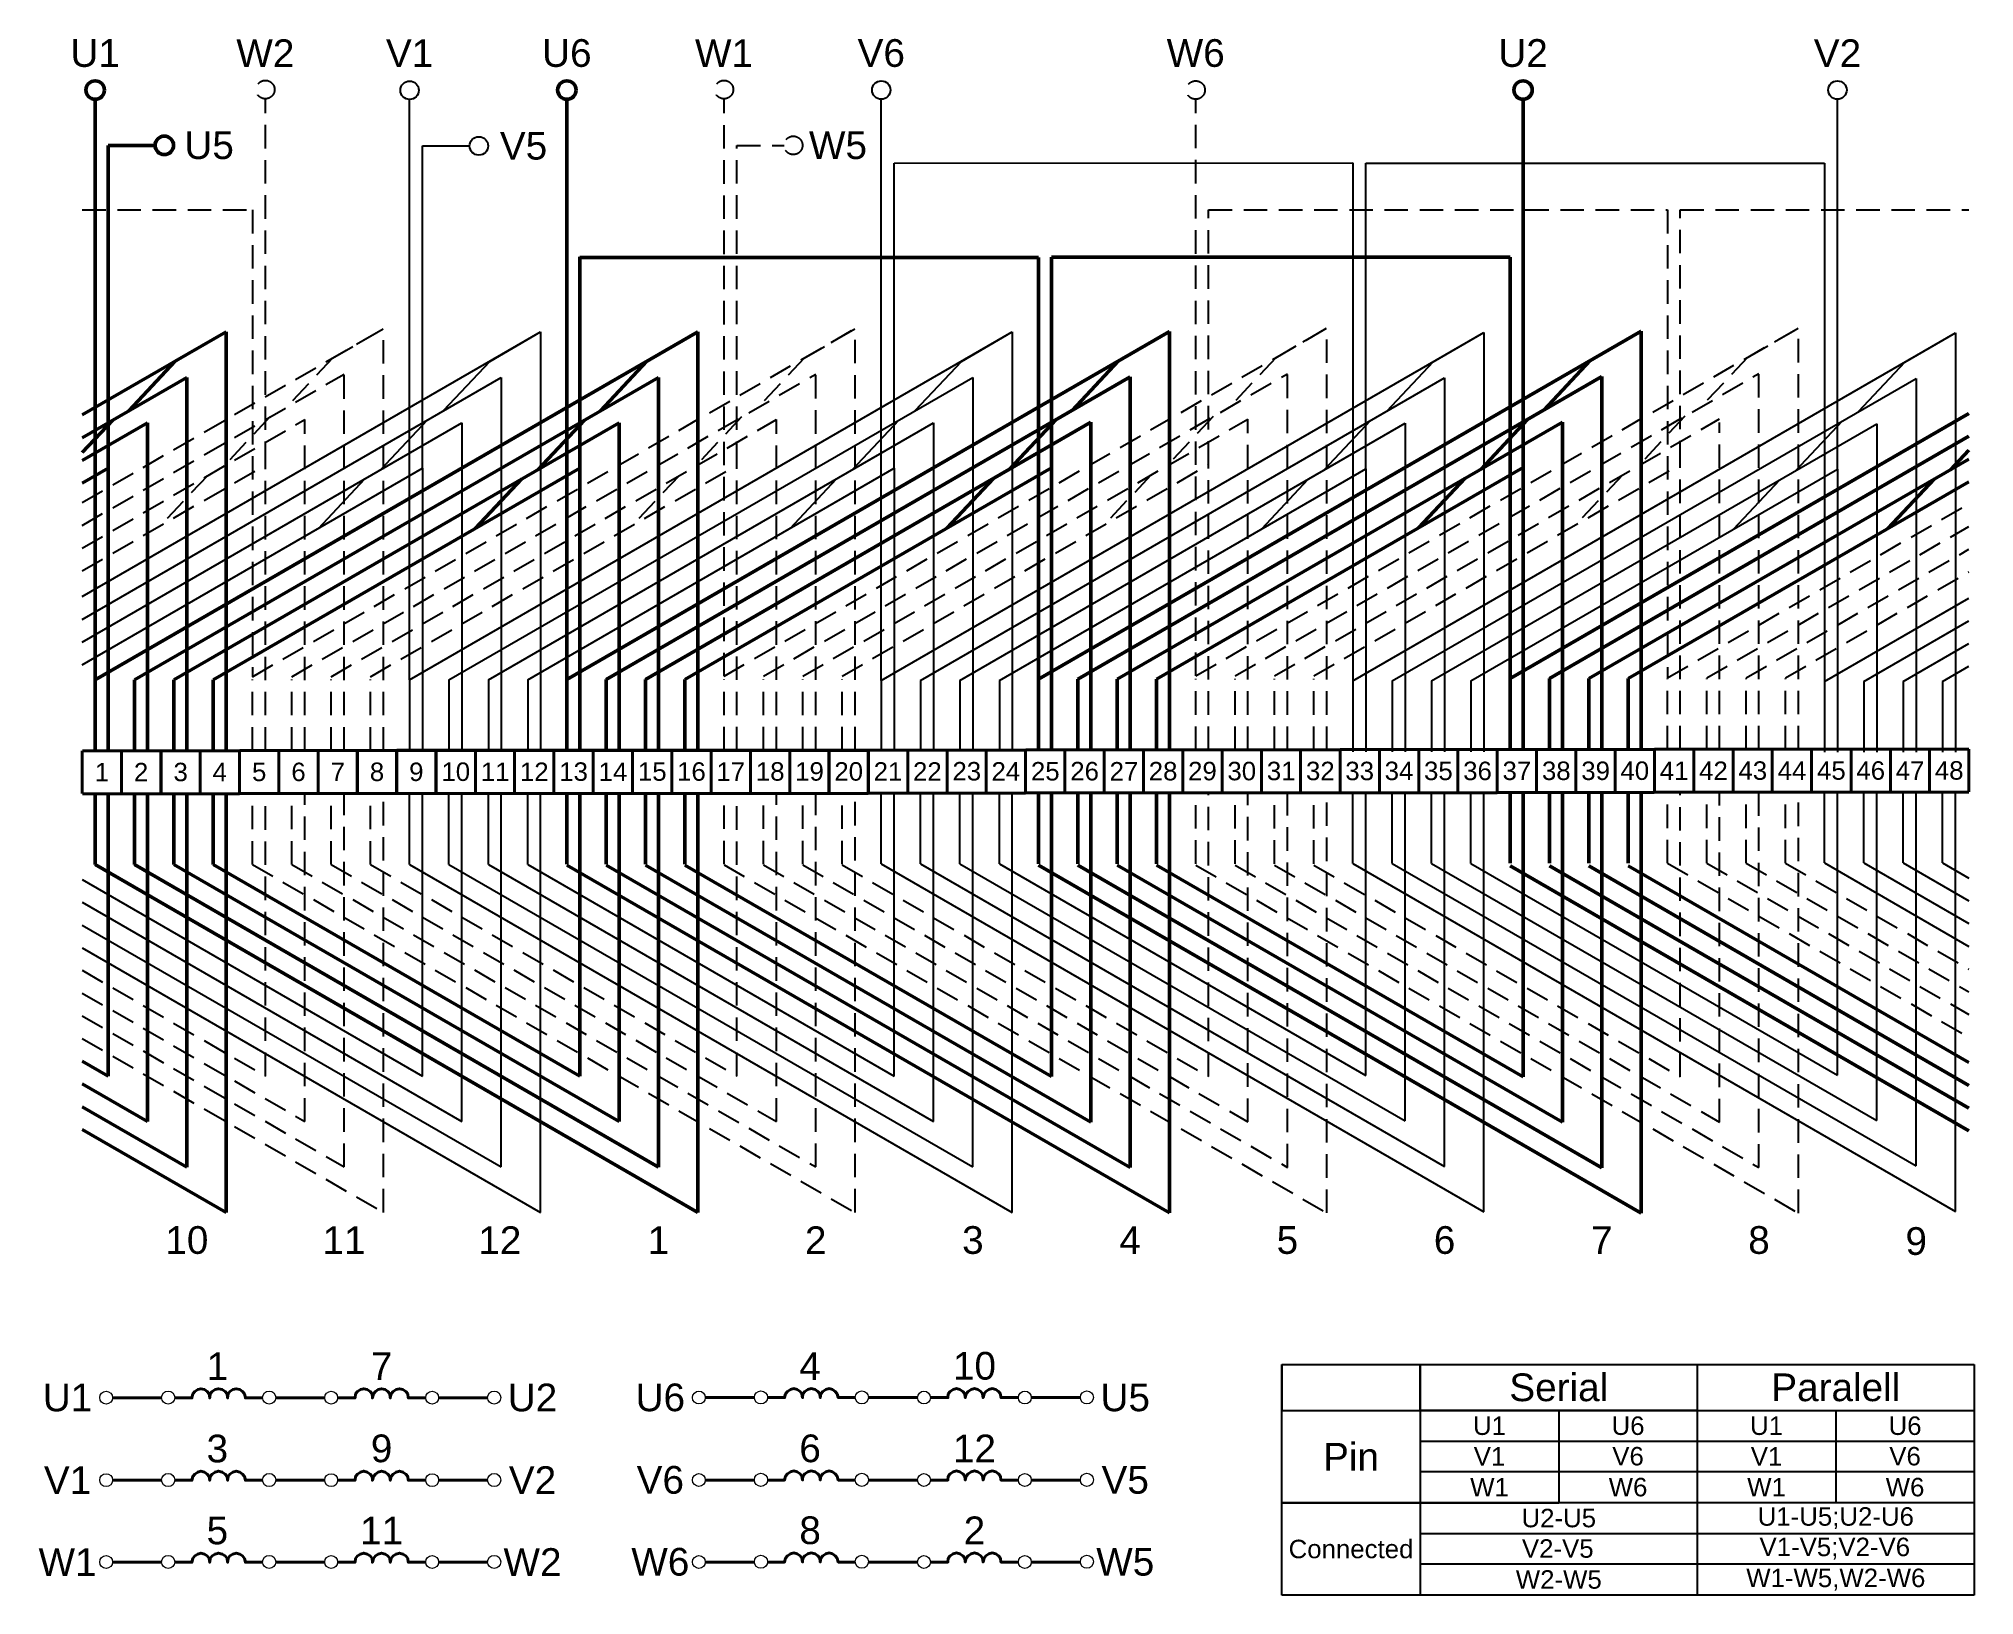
# Model space of a CAD drawing. Header units: millimetres. Extents: x -47 to 2049, y -335 to 1350.
import ezdxf

# ---------------------------------------------------------------- set-up
doc = ezdxf.new("R2010")
doc.units = ezdxf.units.MM
doc.linetypes.add('DASHEDX2', pattern=[38.1, 25.4, -12.7])
for name, color, linetype in [('Connect', 7, 'Continuous'), ('Slot', 7, 'Continuous'), ('V1', 82, 'Continuous'), ('V2', 82, 'Continuous'), ('W1', 5, 'DASHEDX2'), ('W2', 5, 'DASHEDX2')]:
    doc.layers.add(name, color=color, linetype=linetype)
doc.layers.add('U1', color=1, linetype='Continuous', lineweight=50)
doc.layers.add('U2', color=1, linetype='Continuous', lineweight=50)
doc.styles.get("Standard").update_dxf_attribs({"font": 'arial.ttf'})

msp = doc.modelspace()

# ---------------------------------------------------------------- linework, layer by layer
at = {"layer": 'Connect'}
for p, q in [((1299, -335.4), (1299, -85.4)), ((1299, -85.4), (2049, -85.4)), ((1299, -85.4), (1449, -85.4)), ((1299, -85.4), (1299, -135.4)), ((1449, -85.4), (1749, -85.4)), ((1449, -85.4), (1449, -335.4)), ((1449, -85.4), (1749, -85.4)), ((1449, -135.4), (1449, -85.4)), ((1749, -85.4), (1749, -335.4)), ((1749, -85.4), (1749, -135.4)), ((1749, -85.4), (2049, -85.4)), ((2049, -85.4), (2049, -335.4)), ((2049, -85.4), (2049, -135.4)), ((1299, -135.4), (2049, -135.4)), ((1299, -235.4), (1299, -135.4)), ((1299, -135.4), (1449, -135.4)), ((1749, -135.4), (1449, -135.4)), ((1449, -135.4), (1449, -168.4)), ((1449, -135.4), (1599, -135.4)), ((1599, -135.4), (1599, -235.4)), ((1599, -135.4), (1599, -168.4)), ((1899, -135.4), (1899, -235.4)), ((1899, -135.4), (1899, -168.4)), ((2049, -135.4), (2049, -235.4)), ((1449, -168.4), (1449, -201.4)), ((1449, -168.4), (1749, -168.4)), ((1599, -168.4), (1599, -201.4)), ((1749, -168.4), (2049, -168.4)), ((1899, -168.4), (1899, -201.4)), ((1449, -201.4), (1749, -201.4)), ((1599, -201.4), (1599, -235.4)), ((1749, -201.4), (2049, -201.4)), ((1899, -201.4), (1899, -235.4)), ((2049, -235.4), (1299, -235.4)), ((1299, -235.4), (1449, -235.4)), ((1449, -235.4), (1449, -335.4)), ((1749, -235.4), (1449, -235.4)), ((1449, -235.4), (1599, -235.4)), ((1449, -235.4), (1449, -268.4)), ((1449, -268.4), (1749, -268.4)), ((1749, -268.4), (2049, -268.4)), ((1449, -301.4), (1749, -301.4)), ((1749, -301.4), (2049, -301.4)), ((2049, -335.4), (1299, -335.4))]:
    msp.add_line(p, q, dxfattribs=at)
at = {"layer": 'Connect', "lineweight": 40}
for points in [[(32.9, -121.6), (59.6, -121.6), (86.3, -121.6)], [(209.2, -121.6), (235.8, -121.6), (262.5, -121.6)], [(385.9, -121.6), (412.6, -121.6), (438.8, -121.6)], [(674.8, -121.4), (701.5, -121.4), (728.2, -121.4)], [(851.1, -121.4), (877.8, -121.4), (904.4, -121.4)], [(1027.9, -121.4), (1054.5, -121.4), (1080.7, -121.4)], [(32.9, -210.9), (59.6, -210.9), (86.3, -210.9)], [(209.2, -210.9), (235.8, -210.9), (262.5, -210.9)], [(385.9, -210.9), (412.6, -210.9), (438.8, -210.9)], [(674.8, -210.7), (701.5, -210.7), (728.2, -210.7)], [(851.1, -210.7), (877.8, -210.7), (904.4, -210.7)], [(1027.9, -210.7), (1054.5, -210.7), (1080.7, -210.7)], [(32.9, -299.6), (59.6, -299.6), (86.3, -299.6)], [(209.2, -299.6), (235.8, -299.6), (262.5, -299.6)], [(385.9, -299.6), (412.6, -299.6), (438.8, -299.6)], [(674.8, -299.4), (701.5, -299.4), (728.2, -299.4)], [(851.1, -299.4), (877.8, -299.4), (904.4, -299.4)], [(1027.9, -299.4), (1054.5, -299.4), (1080.7, -299.4)]]:
    msp.add_lwpolyline(points, dxfattribs=at)
at = {"layer": 'Connect', "color": 1, "lineweight": 40}
for points in [[(195.1, -121.6), (176.7, -121.6), (175.7, -117.4), (173.6, -114.8), (170.5, -112.7), (166.8, -111.7), (163.1, -112.7), (160, -114.8), (157.9, -117.4), (157.4, -121.6), (156.9, -117.4), (154.8, -114.8), (151.6, -112.7), (147.5, -111.7), (143.8, -112.7), (140.7, -114.8), (138.6, -117.4), (138, -121.6), (137.5, -117.4), (135.4, -114.8), (132.3, -112.7), (128.6, -111.7), (125, -112.7), (121.8, -114.8), (119.7, -117.4), (118.7, -121.6), (100.4, -121.6)], [(371.8, -121.6), (353, -121.6), (352.5, -117.4), (350.4, -114.8), (347.2, -112.7), (343.6, -111.7), (339.9, -112.7), (336.8, -114.8), (334.7, -117.4), (333.6, -121.6), (333.1, -117.4), (331, -114.8), (327.9, -112.7), (324.2, -111.7), (320.6, -112.7), (317.4, -114.8), (315.3, -117.4), (314.3, -121.6), (313.8, -117.4), (311.7, -114.8), (308.5, -112.7), (304.9, -111.7), (301.2, -112.7), (298.1, -114.8), (296, -117.4), (295.5, -121.6), (276.6, -121.6)], [(837, -121.4), (818.7, -121.4), (817.6, -117.3), (815.5, -114.6), (812.4, -112.6), (808.7, -111.5), (805.1, -112.6), (801.9, -114.6), (799.8, -117.3), (799.3, -121.4), (798.8, -117.3), (796.7, -114.6), (793.6, -112.6), (789.4, -111.5), (785.7, -112.6), (782.6, -114.6), (780.5, -117.3), (780, -121.4), (779.4, -117.3), (777.4, -114.6), (774.2, -112.6), (770.6, -111.5), (766.9, -112.6), (763.8, -114.6), (761.7, -117.3), (760.6, -121.4), (742.3, -121.4)], [(1013.7, -121.4), (994.9, -121.4), (994.4, -117.3), (992.3, -114.6), (989.2, -112.6), (985.5, -111.5), (981.8, -112.6), (978.7, -114.6), (976.6, -117.3), (975.6, -121.4), (975, -117.3), (973, -114.6), (969.8, -112.6), (966.2, -111.5), (962.5, -112.6), (959.4, -114.6), (957.3, -117.3), (956.2, -121.4), (955.7, -117.3), (953.6, -114.6), (950.5, -112.6), (946.8, -111.5), (943.1, -112.6), (940, -114.6), (937.9, -117.3), (937.4, -121.4), (918.6, -121.4)]]:
    msp.add_lwpolyline(points, dxfattribs=at)
at = {"layer": 'Connect', "color": 82, "lineweight": 40}
for points in [[(195.1, -210.9), (176.7, -210.9), (175.7, -206.7), (173.6, -204.1), (170.5, -202), (166.8, -200.9), (163.1, -202), (160, -204.1), (157.9, -206.7), (157.4, -210.9), (156.9, -206.7), (154.8, -204.1), (151.6, -202), (147.5, -200.9), (143.8, -202), (140.7, -204.1), (138.6, -206.7), (138, -210.9), (137.5, -206.7), (135.4, -204.1), (132.3, -202), (128.6, -200.9), (125, -202), (121.8, -204.1), (119.7, -206.7), (118.7, -210.9), (100.4, -210.9)], [(371.8, -210.9), (353, -210.9), (352.5, -206.7), (350.4, -204.1), (347.2, -202), (343.6, -200.9), (339.9, -202), (336.8, -204.1), (334.7, -206.7), (333.6, -210.9), (333.1, -206.7), (331, -204.1), (327.9, -202), (324.2, -200.9), (320.6, -202), (317.4, -204.1), (315.3, -206.7), (314.3, -210.9), (313.8, -206.7), (311.7, -204.1), (308.5, -202), (304.9, -200.9), (301.2, -202), (298.1, -204.1), (296, -206.7), (295.5, -210.9), (276.6, -210.9)], [(837, -210.7), (818.7, -210.7), (817.6, -206.5), (815.5, -203.9), (812.4, -201.8), (808.7, -200.8), (805.1, -201.8), (801.9, -203.9), (799.8, -206.5), (799.3, -210.7), (798.8, -206.5), (796.7, -203.9), (793.6, -201.8), (789.4, -200.8), (785.7, -201.8), (782.6, -203.9), (780.5, -206.5), (780, -210.7), (779.4, -206.5), (777.4, -203.9), (774.2, -201.8), (770.6, -200.8), (766.9, -201.8), (763.8, -203.9), (761.7, -206.5), (760.6, -210.7), (742.3, -210.7)], [(1013.7, -210.7), (994.9, -210.7), (994.4, -206.5), (992.3, -203.9), (989.2, -201.8), (985.5, -200.8), (981.8, -201.8), (978.7, -203.9), (976.6, -206.5), (975.6, -210.7), (975, -206.5), (973, -203.9), (969.8, -201.8), (966.2, -200.8), (962.5, -201.8), (959.4, -203.9), (957.3, -206.5), (956.2, -210.7), (955.7, -206.5), (953.6, -203.9), (950.5, -201.8), (946.8, -200.8), (943.1, -201.8), (940, -203.9), (937.9, -206.5), (937.4, -210.7), (918.6, -210.7)]]:
    msp.add_lwpolyline(points, dxfattribs=at)
at = {"layer": 'Connect', "color": 5, "lineweight": 40}
for points in [[(195.1, -299.6), (176.7, -299.6), (175.7, -295.4), (173.6, -292.8), (170.5, -290.7), (166.8, -289.7), (163.1, -290.7), (160, -292.8), (157.9, -295.4), (157.4, -299.6), (156.9, -295.4), (154.8, -292.8), (151.6, -290.7), (147.5, -289.7), (143.8, -290.7), (140.7, -292.8), (138.6, -295.4), (138, -299.6), (137.5, -295.4), (135.4, -292.8), (132.3, -290.7), (128.6, -289.7), (125, -290.7), (121.8, -292.8), (119.7, -295.4), (118.7, -299.6), (100.4, -299.6)], [(371.8, -299.6), (353, -299.6), (352.5, -295.4), (350.4, -292.8), (347.2, -290.7), (343.6, -289.7), (339.9, -290.7), (336.8, -292.8), (334.7, -295.4), (333.6, -299.6), (333.1, -295.4), (331, -292.8), (327.9, -290.7), (324.2, -289.7), (320.6, -290.7), (317.4, -292.8), (315.3, -295.4), (314.3, -299.6), (313.8, -295.4), (311.7, -292.8), (308.5, -290.7), (304.9, -289.7), (301.2, -290.7), (298.1, -292.8), (296, -295.4), (295.5, -299.6), (276.6, -299.6)], [(837, -299.4), (818.7, -299.4), (817.6, -295.3), (815.5, -292.6), (812.4, -290.5), (808.7, -289.5), (805.1, -290.5), (801.9, -292.6), (799.8, -295.3), (799.3, -299.4), (798.8, -295.3), (796.7, -292.6), (793.6, -290.5), (789.4, -289.5), (785.7, -290.5), (782.6, -292.6), (780.5, -295.3), (780, -299.4), (779.4, -295.3), (777.4, -292.6), (774.2, -290.5), (770.6, -289.5), (766.9, -290.5), (763.8, -292.6), (761.7, -295.3), (760.6, -299.4), (742.3, -299.4)], [(1013.7, -299.4), (994.9, -299.4), (994.4, -295.3), (992.3, -292.6), (989.2, -290.5), (985.5, -289.5), (981.8, -290.5), (978.7, -292.6), (976.6, -295.3), (975.6, -299.4), (975, -295.3), (973, -292.6), (969.8, -290.5), (966.2, -289.5), (962.5, -290.5), (959.4, -292.6), (957.3, -295.3), (956.2, -299.4), (955.7, -295.3), (953.6, -292.6), (950.5, -290.5), (946.8, -289.5), (943.1, -290.5), (940, -292.6), (937.9, -295.3), (937.4, -299.4), (918.6, -299.4)]]:
    msp.add_lwpolyline(points, dxfattribs=at)
at = {"layer": 'Connect', "lineweight": 18}
for centre, radius in [((25.9, -121.4), 6.96), ((446.1, -121.3), 7.11), ((667.8, -121.3), 6.96), ((1088, -121.1), 7.11), ((25.9, -210.7), 6.96), ((446.1, -210.6), 7.11), ((667.8, -210.6), 6.96), ((1088, -210.4), 7.11), ((25.9, -299.4), 6.96), ((446.1, -299.3), 7.11), ((667.8, -299.3), 6.96), ((1088, -299.1), 7.11)]:
    msp.add_circle(centre, radius, dxfattribs=at)
at = {"layer": 'Connect', "color": 1, "lineweight": 18}
for centre, radius in [((93.1, -121.3), 7.11), ((202.4, -121.3), 7.11), ((269.6, -121.4), 6.96), ((378.9, -121.4), 6.96), ((735, -121.1), 7.11), ((844.3, -121.1), 7.11), ((911.5, -121.3), 6.96), ((1020.8, -121.3), 6.96)]:
    msp.add_circle(centre, radius, dxfattribs=at)
at = {"layer": 'Connect', "color": 82, "lineweight": 18}
for centre, radius in [((93.1, -210.6), 7.11), ((202.4, -210.6), 7.11), ((269.6, -210.7), 6.96), ((378.9, -210.7), 6.96), ((735, -210.4), 7.11), ((844.3, -210.4), 7.11), ((911.5, -210.6), 6.96), ((1020.8, -210.6), 6.96)]:
    msp.add_circle(centre, radius, dxfattribs=at)
at = {"layer": 'Connect', "color": 5, "lineweight": 18}
for centre, radius in [((93.1, -299.3), 7.11), ((202.4, -299.3), 7.11), ((269.6, -299.4), 6.96), ((378.9, -299.4), 6.96), ((735, -299.1), 7.11), ((844.3, -299.1), 7.11), ((911.5, -299.3), 6.96), ((1020.8, -299.3), 6.96)]:
    msp.add_circle(centre, radius, dxfattribs=at)
at = {"layer": 'Slot', "transparency": 33554687, "const_width": 3.28}
for points in [[(0, 579.1), (42.6, 579.1)], [(0, 532.7), (0, 579.1)], [(42.6, 579.1), (42.6, 532.7)], [(42.6, 579.1), (85.3, 579.1)], [(85.3, 579.1), (85.3, 532.7)], [(85.3, 579.1), (127.9, 579.1)], [(127.6, 579.1), (127.6, 532.7)], [(127.6, 579.1), (170.3, 579.1)], [(170.3, 579.4), (212.9, 579.4)], [(170.3, 533), (170.3, 579.4)], [(170.3, 579.1), (170.3, 532.7)], [(212.9, 579.4), (212.9, 533)], [(212.9, 579.4), (255.5, 579.4)], [(255.5, 579.4), (255.5, 533)], [(255.5, 579.4), (298.1, 579.4)], [(297.9, 579.4), (297.9, 533)], [(297.9, 579.4), (340.5, 579.4)], [(340.5, 579.6), (383.1, 579.6)], [(340.5, 533.2), (340.5, 579.6)], [(340.5, 579.4), (340.5, 533)], [(383.1, 579.6), (383.1, 533.2)], [(383.1, 579.6), (425.8, 579.6)], [(425.8, 579.6), (425.8, 533.2)], [(425.8, 579.6), (468.4, 579.6)], [(468.1, 579.6), (468.1, 533.2)], [(468.1, 579.6), (510.8, 579.6)], [(510.8, 579.6), (510.8, 533.2)], [(510.8, 579.6), (553.4, 579.6)], [(510.8, 533.2), (510.8, 579.6)], [(553.4, 579.6), (553.4, 533.2)], [(553.4, 579.6), (596, 579.6)], [(596, 579.6), (596, 533.2)], [(596, 579.6), (638.7, 579.6)], [(638.4, 579.6), (638.4, 533.2)], [(638.4, 579.6), (681, 579.6)], [(681, 579.6), (681, 533.2)], [(681, 579.6), (723.7, 579.6)], [(681, 533.2), (681, 579.6)], [(723.7, 579.6), (723.7, 533.2)], [(723.7, 579.6), (766.3, 579.6)], [(766.3, 579.6), (766.3, 533.2)], [(766.3, 579.6), (808.9, 579.6)], [(808.7, 579.6), (808.7, 533.2)], [(808.7, 579.6), (851.3, 579.6)], [(851.3, 579.9), (893.9, 579.9)], [(851.3, 533.5), (851.3, 579.9)], [(851.3, 579.6), (851.3, 533.2)], [(893.9, 579.9), (893.9, 533.5)], [(893.9, 579.9), (936.5, 579.9)], [(936.5, 579.9), (936.5, 533.5)], [(936.5, 579.9), (979.2, 579.9)], [(978.9, 579.9), (978.9, 533.5)], [(978.9, 579.9), (1021.5, 579.9)], [(1021.5, 580.1), (1064.2, 580.1)], [(1021.5, 533.7), (1021.5, 580.1)], [(1021.5, 579.9), (1021.5, 533.5)], [(1064.2, 580.1), (1064.2, 533.7)], [(1064.2, 580.1), (1106.8, 580.1)], [(1106.8, 580.1), (1106.8, 533.7)], [(1106.8, 580.1), (1149.4, 580.1)], [(1149.2, 580.1), (1149.2, 533.7)], [(1149.2, 580.1), (1191.8, 580.1)], [(1191.8, 580.1), (1191.8, 533.7)], [(1191.8, 580.1), (1234.4, 580.1)], [(1191.8, 533.7), (1191.8, 580.1)], [(1234.4, 580.1), (1234.4, 533.7)], [(1234.4, 580.1), (1277.1, 580.1)], [(1277.1, 580.1), (1277.1, 533.7)], [(1277.1, 580.1), (1319.7, 580.1)], [(1319.4, 580.1), (1319.4, 533.7)], [(1319.4, 580.1), (1362.1, 580.1)], [(1362.1, 580.4), (1404.7, 580.4)], [(1362.1, 534), (1362.1, 580.4)], [(1362.1, 580.1), (1362.1, 533.7)], [(1404.7, 580.4), (1404.7, 534)], [(1404.7, 580.4), (1447.3, 580.4)], [(1447.3, 580.4), (1447.3, 534)], [(1447.3, 580.4), (1489.9, 580.4)], [(1489.7, 580.4), (1489.7, 534)], [(1489.7, 580.4), (1532.3, 580.4)], [(1532.3, 580.6), (1575, 580.6)], [(1532.3, 534.2), (1532.3, 580.6)], [(1532.3, 580.4), (1532.3, 534)], [(1575, 580.6), (1575, 534.2)], [(1575, 580.6), (1617.6, 580.6)], [(1617.6, 580.6), (1617.6, 534.2)], [(1617.6, 580.6), (1660.2, 580.6)], [(1660, 580.6), (1660, 534.2)], [(1660, 580.6), (1702.6, 580.6)], [(1702.6, 580.9), (1745.2, 580.9)], [(1702.6, 534.5), (1702.6, 580.9)], [(1702.6, 580.6), (1702.6, 534.2)], [(1745.2, 580.9), (1745.2, 534.5)], [(1745.2, 580.9), (1787.8, 580.9)], [(1787.8, 580.9), (1787.8, 534.5)], [(1787.8, 580.9), (1830.5, 580.9)], [(1830.2, 580.9), (1830.2, 534.5)], [(1830.2, 580.9), (1872.8, 580.9)], [(1872.8, 580.9), (1872.8, 534.5)], [(1872.8, 580.9), (1915.5, 580.9)], [(1872.8, 534.5), (1872.8, 580.9)], [(1915.5, 580.9), (1915.5, 534.5)], [(1915.5, 580.9), (1958.1, 580.9)], [(1958.1, 580.9), (1958.1, 534.5)], [(1958.1, 580.9), (2000.7, 580.9)], [(2000.5, 580.9), (2000.5, 534.5)], [(2000.5, 580.9), (2043.1, 580.9)], [(2043.1, 580.9), (2043.1, 534.5)], [(42.6, 532.5), (0, 532.5)], [(85.3, 532.5), (42.6, 532.5)], [(127.9, 532.5), (85.3, 532.5)], [(170.3, 532.5), (127.6, 532.5)], [(212.9, 532.7), (170.3, 532.7)], [(255.5, 532.7), (212.9, 532.7)], [(298.1, 532.7), (255.5, 532.7)], [(340.5, 532.7), (297.9, 532.7)], [(383.1, 533), (340.5, 533)], [(425.8, 533), (383.1, 533)], [(468.4, 533), (425.8, 533)], [(510.8, 533), (468.1, 533)], [(553.4, 533), (510.8, 533)], [(596, 533), (553.4, 533)], [(638.7, 533), (596, 533)], [(681, 533), (638.4, 533)], [(723.7, 533), (681, 533)], [(766.3, 533), (723.7, 533)], [(808.9, 533), (766.3, 533)], [(851.3, 533), (808.7, 533)], [(893.9, 533.2), (851.3, 533.2)], [(936.5, 533.2), (893.9, 533.2)], [(979.2, 533.2), (936.5, 533.2)], [(1021.5, 533.2), (978.9, 533.2)], [(1064.2, 533.5), (1021.5, 533.5)], [(1106.8, 533.5), (1064.2, 533.5)], [(1149.4, 533.5), (1106.8, 533.5)], [(1191.8, 533.5), (1149.2, 533.5)], [(1234.4, 533.5), (1191.8, 533.5)], [(1277.1, 533.5), (1234.4, 533.5)], [(1319.7, 533.5), (1277.1, 533.5)], [(1362.1, 533.5), (1319.4, 533.5)], [(1404.7, 533.7), (1362.1, 533.7)], [(1447.3, 533.7), (1404.7, 533.7)], [(1489.9, 533.7), (1447.3, 533.7)], [(1532.3, 533.7), (1489.7, 533.7)], [(1575, 534), (1532.3, 534)], [(1617.6, 534), (1575, 534)], [(1660.2, 534), (1617.6, 534)], [(1702.6, 534), (1660, 534)], [(1745.2, 534.2), (1702.6, 534.2)], [(1787.8, 534.2), (1745.2, 534.2)], [(1830.5, 534.2), (1787.8, 534.2)], [(1872.8, 534.2), (1830.2, 534.2)], [(1915.5, 534.2), (1872.8, 534.2)], [(1958.1, 534.2), (1915.5, 534.2)], [(2000.7, 534.2), (1958.1, 534.2)], [(2043.1, 534.2), (2000.5, 534.2)]]:
    msp.add_lwpolyline(points, dxfattribs=at)
at = {"layer": 'U1'}
for p, q in [((14, 655.9), (14, 1284.6)), ((1560.3, 885.8), (1560.3, 1284.6)), ((538.8, 885.1), (538.8, 1114.1)), ((538.8, 1113.2), (1035.5, 1113.2)), ((1035.5, 1113.2), (1035.5, 656.9)), ((14, 655.9), (666.7, 1032.8)), ((611.5, 1000.9), (666.7, 1032.8)), ((666.7, 579.6), (666.7, 1032.8)), ((1035.5, 656.7), (1688.2, 1033.5)), ((1633.1, 1001.7), (1688.2, 1033.5)), ((1688.2, 580.6), (1688.2, 1033.5)), ((611.5, 1000.9), (561.1, 947.2)), ((1633.1, 1001.7), (1582.7, 948)), ((56.6, 655.9), (624, 983.5)), ((624, 579.6), (624, 983.5)), ((1078.2, 656.7), (1645.6, 984.3)), ((1645.6, 580.6), (1645.6, 984.3)), ((99.3, 655.9), (581.4, 934.3)), ((543.8, 937.2), (493.4, 883.5)), ((581.4, 579.6), (581.4, 934.3)), ((1120.8, 656.7), (1603, 935.1)), ((1565.3, 938), (1514.9, 884.2)), ((1603, 580.6), (1603, 935.1)), ((141.9, 655.9), (538.8, 885.1)), ((538.8, 579.6), (538.8, 885.1)), ((1163.4, 656.7), (1560.3, 885.8)), ((1560.3, 580.6), (1560.3, 885.8)), ((476.1, 873.5), (425.6, 819.8)), ((1497.6, 874.2), (1447.2, 820.5)), ((14, 579.1), (14, 655.9)), ((56.6, 579.1), (56.6, 655.9)), ((99.3, 579.1), (99.3, 655.9)), ((141.9, 579.1), (141.9, 655.9)), ((1035.5, 579.9), (1035.5, 656.7)), ((1078.2, 579.9), (1078.2, 656.7)), ((1120.8, 579.9), (1120.8, 656.7)), ((1163.4, 579.9), (1163.4, 656.7)), ((14, 455.8), (14, 532.6)), ((56.6, 455.8), (56.6, 532.6)), ((99.3, 455.8), (99.3, 532.6)), ((141.9, 455.8), (141.9, 532.6)), ((538.8, 226.8), (538.8, 533)), ((581.4, 177.5), (581.4, 533)), ((624, 128.3), (624, 533)), ((666.7, 79.1), (666.7, 533)), ((1035.5, 456.6), (1035.5, 533.4)), ((1078.2, 456.6), (1078.2, 533.4)), ((1120.8, 456.6), (1120.8, 533.4)), ((1163.4, 456.6), (1163.4, 533.4)), ((1560.3, 226), (1560.3, 534)), ((1603, 176.8), (1603, 534)), ((1645.6, 127.6), (1645.6, 534)), ((1688.2, 78.3), (1688.2, 534)), ((14, 455.9), (666.7, 79.1)), ((56.6, 455.9), (624, 128.3)), ((99.3, 455.9), (581.4, 177.5)), ((141.9, 455.9), (538.8, 226.8)), ((1035.5, 455.2), (1688.2, 78.3)), ((1078.2, 455.2), (1645.6, 127.6)), ((1120.8, 455.2), (1603, 176.8)), ((1163.4, 455.2), (1560.3, 226))]:
    msp.add_line(p, q, dxfattribs=at)
for centre in [(14, 1294.6), (1560.3, 1294.6)]:
    msp.add_circle(centre, 10, dxfattribs=at)
at = {"layer": 'U2'}
for p, q in [((524.8, 656.4), (524.8, 1284.6)), ((28, 885.6), (28, 1234.7)), ((28, 1234.7), (78.9, 1234.7)), ((1049.5, 885.6), (1049.5, 1113.7)), ((1049.5, 1113.7), (1546.3, 1113.7)), ((1546.3, 1113.7), (1546.3, 656.7)), ((0, 942.8), (155.9, 1032.8)), ((100.8, 1000.9), (155.9, 1032.8)), ((155.9, 579.1), (155.9, 1032.8)), ((524.8, 656.4), (1177.4, 1033.3)), ((1122.3, 1001.4), (1177.4, 1033.3)), ((1177.4, 579.9), (1177.4, 1033.3)), ((100.8, 1000.9), (50.3, 947.2)), ((1122.3, 1001.4), (1071.9, 947.7)), ((0, 918.1), (113.3, 983.5)), ((113.3, 579.1), (113.3, 983.5)), ((567.4, 656.4), (1134.8, 984)), ((1134.8, 579.9), (1134.8, 984)), ((1546.3, 657.5), (2043.1, 944.3)), ((33, 937.2), (0, 902)), ((0, 893.5), (70.6, 934.3)), ((70.6, 579.1), (70.6, 934.3)), ((610, 656.4), (1092.2, 934.8)), ((1054.6, 937.7), (1004.2, 884)), ((1092.2, 579.9), (1092.2, 934.8)), ((1589, 657.5), (2043.1, 919.7)), ((2043.1, 904.8), (2023.1, 883.5)), ((0, 868.9), (28, 885.1)), ((28, 579.1), (28, 885.1)), ((652.7, 656.4), (1049.5, 885.6)), ((1049.5, 579.9), (1049.5, 885.6)), ((1631.6, 657.5), (2043.1, 895)), ((986.8, 874), (936.4, 820.3)), ((1674.2, 657.5), (2043.1, 870.4)), ((2005.8, 873.5), (1955.3, 819.8)), ((524.8, 579.6), (524.8, 656.4)), ((567.4, 579.6), (567.4, 656.4)), ((610, 579.6), (610, 656.4)), ((652.7, 579.6), (652.7, 656.4)), ((1546.3, 580.6), (1546.3, 657.5)), ((1589, 580.6), (1589, 657.5)), ((1631.6, 580.6), (1631.6, 657.5)), ((1674.2, 580.6), (1674.2, 657.5)), ((28, 226.8), (28, 532.5)), ((70.6, 177.5), (70.6, 532.5)), ((113.3, 128.3), (113.3, 532.5)), ((155.9, 79.1), (155.9, 532.5)), ((524.8, 456.3), (524.8, 533.1)), ((567.4, 456.3), (567.4, 533.1)), ((610, 456.3), (610, 533.1)), ((652.7, 456.3), (652.7, 533.1)), ((1049.5, 226.3), (1049.5, 533.2)), ((1092.2, 177), (1092.2, 533.2)), ((1134.8, 127.8), (1134.8, 533.2)), ((1177.4, 78.6), (1177.4, 533.2)), ((1546.3, 457.3), (1546.3, 534.1)), ((1589, 457.3), (1589, 534.1)), ((1631.6, 457.3), (1631.6, 534.1)), ((1674.2, 457.3), (1674.2, 534.1)), ((524.8, 455.4), (1177.4, 78.6)), ((567.4, 455.4), (1134.8, 127.8)), ((610, 455.4), (1092.2, 177)), ((652.7, 455.4), (1049.5, 226.3)), ((1546.3, 454.4), (2043.1, 167.6)), ((1589, 454.4), (2043.1, 192.2)), ((1631.6, 454.4), (2043.1, 216.8)), ((1674.2, 454.4), (2043.1, 241.4)), ((0, 242.9), (28, 226.8)), ((0, 218.3), (70.6, 177.5)), ((0, 193.7), (113.3, 128.3)), ((0, 169.1), (155.9, 79.1))]:
    msp.add_line(p, q, dxfattribs=at)
for centre in [(524.8, 1294.6), (88.9, 1234.7)]:
    msp.add_circle(centre, 10, dxfattribs=at)
at = {"layer": 'V1'}
for p, q in [((354.5, 655.8), (354.5, 1284.4)), ((1900.8, 883.9), (1900.8, 1284.6)), ((879.3, 1215.3), (1376.1, 1215.8)), ((1376.1, 1215.8), (1376.1, 654.8)), ((879.3, 885), (879.3, 1215.3)), ((354.5, 655.8), (1007.2, 1032.6)), ((952.1, 1000.8), (1007.2, 1032.6)), ((1007.2, 1032.6), (1007.2, 578.6)), ((1376.1, 654.8), (2028.7, 1031.6)), ((1973.6, 999.8), (2028.7, 1031.6)), ((2028.7, 1031.6), (2028.7, 577.6)), ((952.1, 1000.8), (901.6, 947.1)), ((1973.6, 999.8), (1923.2, 946.1)), ((397.1, 655.8), (964.5, 983.4)), ((964.5, 983.4), (964.5, 578.6)), ((1418.7, 654.8), (1986.1, 982.4)), ((1986.1, 982.4), (1986.1, 577.6)), ((439.8, 655.8), (921.9, 934.2)), ((884.3, 937.1), (833.9, 883.4)), ((921.9, 934.2), (921.9, 578.6)), ((1461.3, 654.8), (1943.5, 933.2)), ((1905.9, 936.1), (1855.4, 882.3)), ((1943.5, 933.2), (1943.5, 577.6)), ((482.4, 655.8), (879.3, 885)), ((879.3, 885), (879.3, 578.6)), ((1503.9, 654.8), (1900.8, 883.9)), ((1900.8, 883.9), (1900.8, 577.6)), ((816.6, 873.4), (766.2, 819.6)), ((1838.1, 872.3), (1787.7, 818.6)), ((354.5, 655.8), (354.5, 579)), ((397.1, 655.8), (397.1, 579)), ((439.8, 655.8), (439.8, 579)), ((482.4, 655.8), (482.4, 579)), ((1376.1, 654.8), (1376.1, 578)), ((1418.7, 654.8), (1418.7, 578)), ((1461.3, 654.8), (1461.3, 578)), ((1503.9, 654.8), (1503.9, 578)), ((354.5, 456), (354.5, 532.9)), ((397.1, 456), (397.1, 532.9)), ((439.8, 456), (439.8, 532.9)), ((482.4, 456), (482.4, 532.9)), ((879.3, 226.9), (879.3, 533.2)), ((921.9, 177.7), (921.9, 533.2)), ((964.5, 128.5), (964.5, 533.2)), ((1007.2, 79.2), (1007.2, 533.2)), ((1376.1, 457.1), (1376.1, 533.9)), ((1418.7, 457.1), (1418.7, 533.9)), ((1461.3, 457.1), (1461.3, 533.9)), ((1503.9, 457.1), (1503.9, 533.9)), ((1900.8, 227.9), (1900.8, 534.2)), ((1943.5, 178.7), (1943.5, 534.2)), ((1986.1, 129.5), (1986.1, 534.2)), ((2028.7, 80.2), (2028.7, 534.2)), ((354.5, 456), (1007.2, 79.2)), ((397.1, 456), (964.5, 128.5)), ((439.8, 456), (921.9, 177.7)), ((482.4, 456), (879.3, 226.9)), ((1376.1, 457.1), (2028.7, 80.2)), ((1418.7, 457.1), (1986.1, 129.5)), ((1461.3, 457.1), (1943.5, 178.7)), ((1503.9, 457.1), (1900.8, 227.9))]:
    msp.add_line(p, q, dxfattribs=at)
for centre in [(354.5, 1294.4), (1900.8, 1294.6)]:
    msp.add_circle(centre, 10, dxfattribs=at)
at = {"layer": 'V2'}
for p, q in [((865.3, 655.3), (865.3, 1284.6)), ((368.5, 885), (368.5, 1234.1)), ((368.5, 1234.1), (419.5, 1234.1)), ((1390.1, 884.4), (1390.1, 1215.3)), ((1390.1, 1215.3), (1886.8, 1215.3)), ((1886.8, 1215.3), (1886.8, 654.3)), ((0, 746), (496.4, 1032.6)), ((441.3, 1000.8), (496.4, 1032.6)), ((496.4, 1032.6), (496.4, 579.1)), ((865.3, 655.3), (1517.9, 1032.1)), ((1462.8, 1000.3), (1517.9, 1032.1)), ((1517.9, 1032.1), (1517.9, 578.1)), ((441.3, 1000.8), (390.9, 947.1)), ((1462.8, 1000.3), (1412.4, 946.6)), ((0, 721.4), (453.8, 983.4)), ((453.8, 983.4), (453.8, 579.1)), ((907.9, 655.3), (1475.3, 982.9)), ((1475.3, 982.9), (1475.3, 578.1)), ((0, 696.8), (411.1, 934.2)), ((373.5, 937.1), (323.1, 883.4)), ((411.1, 934.2), (411.1, 579.1)), ((950.5, 655.3), (1432.7, 933.7)), ((1395.1, 936.6), (1344.7, 882.9)), ((1432.7, 933.7), (1432.7, 578.1)), ((0, 672.2), (368.5, 885)), ((368.5, 885), (368.5, 579.1)), ((993.2, 655.3), (1390.1, 884.4)), ((1390.1, 884.4), (1390.1, 578.1)), ((305.8, 873.4), (255.4, 819.6)), ((1327.4, 872.9), (1276.9, 819.1)), ((1886.8, 654.3), (2043.1, 744.5)), ((1929.5, 654.3), (2043.1, 719.9)), ((1972.1, 654.3), (2043.1, 695.3)), ((865.3, 655.3), (865.3, 578.5)), ((907.9, 655.3), (907.9, 578.5)), ((950.5, 655.3), (950.5, 578.5)), ((993.2, 655.3), (993.2, 578.5)), ((1886.8, 654.3), (1886.8, 577.5)), ((1929.5, 654.3), (1929.5, 577.5)), ((1972.1, 654.3), (1972.1, 577.5)), ((2014.7, 654.3), (2043.1, 670.7)), ((2014.7, 654.3), (2014.7, 577.5)), ((368.5, 226.9), (368.5, 532.7)), ((411.1, 177.7), (411.1, 532.7)), ((453.8, 128.5), (453.8, 532.7)), ((496.4, 79.2), (496.4, 532.7)), ((865.3, 456.6), (865.3, 533.4)), ((907.9, 456.6), (907.9, 533.4)), ((950.5, 456.6), (950.5, 533.4)), ((993.2, 456.6), (993.2, 533.4)), ((1390.1, 227.4), (1390.1, 533.7)), ((1432.7, 178.2), (1432.7, 533.7)), ((1475.3, 129), (1475.3, 533.7)), ((1517.9, 79.7), (1517.9, 533.7)), ((1886.8, 457.6), (1886.8, 534.4)), ((1929.5, 457.6), (1929.5, 534.4)), ((1972.1, 457.6), (1972.1, 534.4)), ((2014.7, 457.6), (2014.7, 534.4)), ((865.3, 456.6), (1517.9, 79.7)), ((907.9, 456.6), (1475.3, 129)), ((950.5, 456.6), (1432.7, 178.2)), ((993.2, 456.6), (1390.1, 227.4)), ((1886.8, 457.6), (2043.1, 367.3)), ((1929.5, 457.6), (2043.1, 392)), ((1972.1, 457.6), (2043.1, 416.6)), ((2014.7, 457.6), (2043.1, 441.2)), ((0, 439.7), (368.5, 226.9)), ((0, 415.1), (411.1, 177.7)), ((0, 390.4), (453.8, 128.5)), ((0, 365.8), (496.4, 79.2))]:
    msp.add_line(p, q, dxfattribs=at)
for centre in [(865.3, 1294.6), (429.5, 1234.1)]:
    msp.add_circle(centre, 10, dxfattribs=at)
at = {"layer": 'W1'}
for p, q in [((198.3, 888.5), (198.3, 1285.1)), ((695, 659.8), (695, 1285.1)), ((1219.8, 889), (1219.8, 1164.8)), ((1219.8, 1164.8), (1716.6, 1164.8)), ((1716.6, 1164.8), (1716.6, 658.1)), ((0, 847.9), (326.1, 1036.2)), ((271, 1004.3), (326.1, 1036.2)), ((326.1, 579.4), (326.1, 1036.2)), ((695, 659.8), (1347.7, 1036.7)), ((1292.6, 1004.8), (1347.7, 1036.7)), ((1347.7, 580.1), (1347.7, 1036.7)), ((0, 823.2), (283.5, 986.9)), ((271, 1004.3), (220.6, 950.6)), ((283.5, 579.4), (283.5, 986.9)), ((737.7, 659.8), (1305.1, 987.4)), ((1292.6, 1004.8), (1242.2, 951.1)), ((1305.1, 580.1), (1305.1, 987.4)), ((0, 798.6), (240.9, 937.7)), ((203.3, 940.6), (152.9, 886.9)), ((240.9, 579.4), (240.9, 937.7)), ((780.3, 659.8), (1262.4, 938.2)), ((1224.8, 941.1), (1174.4, 887.4)), ((1262.4, 580.1), (1262.4, 938.2)), ((0, 774), (198.3, 888.5)), ((198.3, 579.4), (198.3, 888.5)), ((822.9, 659.8), (1219.8, 889)), ((1219.8, 580.1), (1219.8, 889)), ((135.5, 876.9), (85.1, 823.2)), ((1157.1, 877.4), (1106.7, 823.7)), ((1716.6, 658.1), (2043.1, 846.6)), ((1759.2, 658.1), (2043.1, 822)), ((1801.8, 658.1), (2043.1, 797.4)), ((1844.5, 658.1), (2043.1, 772.8)), ((695, 579.6), (695, 656.4)), ((737.7, 579.6), (737.7, 656.4)), ((780.3, 579.6), (780.3, 656.4)), ((822.9, 579.6), (822.9, 656.4)), ((1716.6, 580.6), (1716.6, 657.5)), ((1759.2, 580.6), (1759.2, 657.5)), ((1801.8, 580.6), (1801.8, 657.5)), ((1844.5, 580.6), (1844.5, 657.5)), ((198.3, 226.9), (198.3, 532.7)), ((240.9, 177.7), (240.9, 532.7)), ((283.5, 128.5), (283.5, 532.7)), ((326.1, 79.2), (326.1, 532.7)), ((695, 456.3), (695, 533.1)), ((737.7, 456.3), (737.7, 533.1)), ((780.3, 456.3), (780.3, 533.1)), ((822.9, 456.3), (822.9, 533.1)), ((1219.8, 226.4), (1219.8, 533.5)), ((1262.4, 177.2), (1262.4, 533.5)), ((1305.1, 128), (1305.1, 533.5)), ((1347.7, 78.7), (1347.7, 533.5)), ((1716.6, 457.3), (1716.6, 534.1)), ((1759.2, 457.3), (1759.2, 534.1)), ((1801.8, 457.3), (1801.8, 534.1)), ((1844.5, 457.3), (1844.5, 534.1)), ((695, 455.5), (1347.7, 78.7)), ((737.7, 455.5), (1305.1, 128)), ((780.3, 455.5), (1262.4, 177.2)), ((822.9, 455.5), (1219.8, 226.4)), ((1716.6, 457.3), (2043.1, 268.8)), ((1759.2, 457.3), (2043.1, 293.4)), ((1801.8, 457.3), (2043.1, 318)), ((1844.5, 457.3), (2043.1, 342.6)), ((0, 341.4), (198.3, 226.9)), ((0, 316.8), (240.9, 177.7)), ((0, 292.1), (283.5, 128.5)), ((0, 267.5), (326.1, 79.2))]:
    msp.add_line(p, q, dxfattribs=at)
for centre in [(198.3, 1295.1), (695, 1295.1)]:
    msp.add_circle(centre, 10, dxfattribs=at)
at = {"layer": 'W2'}
for p, q in [((1205.8, 660.1), (1205.8, 1284.6)), ((709, 888.5), (709, 1234.7)), ((709, 1234.7), (760, 1234.7)), ((0, 1164.8), (184.3, 1164.8)), ((184.3, 1164.8), (184.3, 659.3)), ((1730.6, 889.2), (1730.6, 1164.8)), ((1730.6, 1164.8), (2043.1, 1164.8)), ((184.3, 659.3), (836.9, 1036.2)), ((781.8, 1004.3), (836.9, 1036.2)), ((836.9, 579.6), (836.9, 1036.2)), ((1205.8, 660.1), (1858.5, 1036.9)), ((1803.3, 1005.1), (1858.5, 1036.9)), ((1858.5, 580.6), (1858.5, 1036.9)), ((226.9, 659.3), (794.3, 986.9)), ((781.8, 1004.3), (731.4, 950.6)), ((794.3, 579.6), (794.3, 986.9)), ((1248.4, 660.1), (1815.8, 987.7)), ((1803.3, 1005.1), (1752.9, 951.4)), ((1815.8, 580.6), (1815.8, 987.7)), ((269.5, 659.3), (751.7, 937.7)), ((714.1, 940.6), (663.6, 886.9)), ((751.7, 579.6), (751.7, 937.7)), ((1291.1, 660.1), (1773.2, 938.5)), ((1735.6, 941.4), (1685.2, 887.6)), ((1773.2, 580.6), (1773.2, 934.7)), ((312.1, 659.3), (709, 888.5)), ((709, 579.6), (709, 888.5)), ((1333.7, 660.1), (1730.6, 889.2)), ((1730.6, 580.6), (1730.6, 889.2)), ((646.3, 876.9), (595.9, 823.2)), ((1667.9, 877.6), (1617.5, 823.9)), ((184.3, 579.4), (184.3, 656.2)), ((226.9, 579.4), (226.9, 656.2)), ((269.5, 579.4), (269.5, 656.2)), ((312.1, 579.4), (312.1, 656.2)), ((1205.8, 580.1), (1205.8, 656.9)), ((1248.4, 580.1), (1248.4, 656.9)), ((1291.1, 580.1), (1291.1, 656.9)), ((1333.7, 580.1), (1333.7, 656.9)), ((184.3, 456), (184.3, 532.9)), ((226.9, 456), (226.9, 532.9)), ((269.5, 456), (269.5, 532.9)), ((312.1, 456), (312.1, 532.9)), ((709, 226.9), (709, 533)), ((751.7, 177.7), (751.7, 533)), ((794.3, 128.5), (794.3, 533)), ((836.9, 79.2), (836.9, 533)), ((1205.8, 456.8), (1205.8, 533.6)), ((1248.4, 456.8), (1248.4, 533.6)), ((1291.1, 456.8), (1291.1, 533.6)), ((1333.7, 456.8), (1333.7, 533.6)), ((1730.6, 226.1), (1730.6, 534)), ((1773.2, 176.9), (1773.2, 534)), ((1815.8, 127.7), (1815.8, 534)), ((1858.5, 78.5), (1858.5, 534)), ((184.3, 456), (836.9, 79.2)), ((226.9, 456), (794.3, 128.5)), ((269.5, 456), (751.7, 177.7)), ((312.1, 456), (709, 226.9)), ((1205.8, 455.3), (1858.5, 78.5)), ((1248.4, 455.3), (1815.8, 127.7)), ((1291.1, 455.3), (1773.2, 176.9)), ((1333.7, 455.3), (1730.6, 226.1))]:
    msp.add_line(p, q, dxfattribs=at)
for centre in [(1205.8, 1294.6), (770, 1234.7)]:
    msp.add_circle(centre, 10, dxfattribs=at)

# ---------------------------------------------------------------- texts
at = {"layer": 'Connect', "attachment_point": 5}
for s, insert, char_height in [('\\pxqc;{\\C256;\\c0;1}', (146.3, -87.4), 30), ('\\pxqc;{\\C256;\\c0;7}', (324.2, -87.3), 30), ('\\pxqc;{\\C256;\\c0;4}', (788.2, -87.2), 30), ('\\pxqc;{\\C256;\\c0;10}', (966.2, -87.1), 30), ('\\pxqc;{\\C256;\\c0;Serial}', (1599, -110.4), 30), ('\\pxqc;{\\C256;\\c0;Paralell}', (1899, -110.4), 30), ('\\pxqc;{\\C256;\\c0;U1}', (-15.9, -121.4), 30), ('\\pxqc;{\\C256;\\c0;U2}', (487.6, -121.4), 30), ('\\pxqc;{\\C256;\\c0;U6}', (626, -121.3), 30), ('\\pxqc;{\\C256;\\c0;U5}', (1129.5, -121.3), 30), ('\\pxqc;{\\C256;\\c0;U1}', (1524, -151.9), 20), ('\\pxqc;{\\C256;\\c0;U6}', (1674, -151.9), 20), ('\\pxqc;{\\C256;\\c0;U1}', (1824, -151.9), 20), ('\\pxqc;{\\C256;\\c0;U6}', (1974, -151.9), 20), ('\\pxqc;{\\C256;\\c0;3}', (146.3, -176.7), 30), ('\\pxqc;{\\C256;\\c0;9}', (324.2, -176.5), 30), ('\\pxqc;{\\C256;\\c0;6}', (788.2, -176.5), 30), ('\\pxqc;{\\C256;\\c0;12}', (966.2, -176.4), 30), ('\\pxqc;{\\C256;\\c0;Pin}', (1374, -185.4), 30), ('\\pxqc;{\\C256;\\c0;V1}', (1524, -184.9), 20), ('\\pxqc;{\\C256;\\c0;V6}', (1674, -184.9), 20), ('\\pxqc;{\\C256;\\c0;V1}', (1824, -184.9), 20), ('\\pxqc;{\\C256;\\c0;V6}', (1974, -184.9), 20), ('\\pxqc;{\\C256;\\c0;V1}', (-15.9, -210.7), 30), ('\\pxqc;{\\C256;\\c0;V2}', (487.6, -210.7), 30), ('\\pxqc;{\\C256;\\c0;V6}', (626, -210.6), 30), ('\\pxqc;{\\C256;\\c0;V5}', (1129.5, -210.6), 30), ('\\pxqc;{\\C256;\\c0;W1}', (1524, -218.4), 20), ('\\pxqc;{\\C256;\\c0;W6}', (1674, -218.4), 20), ('\\pxqc;{\\C256;\\c0;W1}', (1824, -218.4), 20), ('\\pxqc;{\\C256;\\c0;W6}', (1974, -218.4), 20), ('\\pxqc;{\\C256;\\c0;5}', (146.3, -265.4), 30), ('\\pxqc;{\\C256;\\c0;11}', (324.2, -265.3), 30), ('\\pxqc;{\\C256;\\c0;8}', (788.2, -265.2), 30), ('\\pxqc;{\\C256;\\c0;2}', (966.2, -265.1), 30), ('\\pxqc;{\\C256;\\c0;U2-U5 }', (1599, -251.9), 20), ('\\pxqc;{\\C256;\\c0;U1-U5;U2-U6 }', (1899, -251.9), 20), ('\\pxqc;{\\C256;\\c0;W1}', (-15.9, -299.4), 30), ('\\pxqc;{\\C256;\\c0;W2}', (487.6, -299.4), 30), ('\\pxqc;{\\C256;\\c0;W6}', (626, -299.3), 30), ('\\pxqc;{\\C256;\\c0;W5}', (1129.5, -299.3), 30), ('\\pxqc;{\\C256;\\c0;Connected}', (1374, -285.4), 20), ('\\pxqc;{\\C256;\\c0;V2-V5}', (1597.9, -284.9), 20), ('\\pxqc;{\\C256;\\c0;V1-V5;V2-V6}', (1897.9, -284.9), 20), ('\\pxqc;{\\C256;\\c0;W2-W5}', (1599, -318.4), 20), ('\\pxqc;{\\C256;\\c0;W1-W5,W2-W6}', (1899, -318.4), 20)]:
    msp.add_mtext_dynamic_manual_height_columns(s, width=42.628, gutter_width=12.5, heights=[32.4], dxfattribs=dict(at, insert=insert, char_height=char_height))
at = {"layer": 'Slot', "char_height": 20, "attachment_point": 5}
for s, insert in [('\\pxqc;{\\C256;\\c0;2}', (63.7, 556)), ('\\pxqc;{\\C256;\\c0;3}', (106.6, 556)), ('\\pxqc;{\\C256;\\c0;4}', (148.9, 556.1)), ('\\pxqc;{\\C256;\\c0;5}', (191.6, 556.1)), ('\\pxqc;{\\C256;\\c0;6}', (234.2, 556.1)), ('\\pxqc;{\\C256;\\c0;7}', (276.8, 556.2)), ('\\pxqc;{\\C256;\\c0;8}', (319.2, 556.2)), ('\\pxqc;{\\C256;\\c0;9}', (361.8, 556.2)), ('\\pxqc;{\\C256;\\c0;10}', (404.5, 556.3)), ('\\pxqc;{\\C256;\\c0;11}', (447.1, 556.3)), ('\\pxqc;{\\C256;\\c0;12}', (489.5, 556.4)), ('\\pxqc;{\\C256;\\c0;13}', (532.1, 556.4)), ('\\pxqc;{\\C256;\\c0;14}', (574.7, 556.4)), ('\\pxqc;{\\C256;\\c0;15}', (617.3, 556.5)), ('\\pxqc;{\\C256;\\c0;16}', (659.7, 556.5)), ('\\pxqc;{\\C256;\\c0;17}', (702.3, 556.5)), ('\\pxqc;{\\C256;\\c0;18}', (745, 556.6)), ('\\pxqc;{\\C256;\\c0;19}', (787.6, 556.6)), ('\\pxqc;{\\C256;\\c0;20}', (830, 556.6)), ('\\pxqc;{\\C256;\\c0;21}', (872.6, 556.7)), ('\\pxqc;{\\C256;\\c0;22}', (915.2, 556.7)), ('\\pxqc;{\\C256;\\c0;23}', (957.9, 556.8)), ('\\pxqc;{\\C256;\\c0;24}', (1000.2, 556.8)), ('\\pxqc;{\\C256;\\c0;25}', (1042.9, 556.8)), ('\\pxqc;{\\C256;\\c0;26}', (1085.5, 556.9)), ('\\pxqc;{\\C256;\\c0;27}', (1128.1, 556.9)), ('\\pxqc;{\\C256;\\c0;28}', (1170.5, 556.9)), ('\\pxqc;{\\C256;\\c0;29}', (1213.1, 557)), ('\\pxqc;{\\C256;\\c0;30}', (1255.7, 557)), ('\\pxqc;{\\C256;\\c0;31}', (1298.4, 557.1)), ('\\pxqc;{\\C256;\\c0;32}', (1340.8, 557.1)), ('\\pxqc;{\\C256;\\c0;33}', (1383.4, 557.1)), ('\\pxqc;{\\C256;\\c0;34}', (1426, 557.2)), ('\\pxqc;{\\C256;\\c0;35}', (1468.6, 557.2)), ('\\pxqc;{\\C256;\\c0;36}', (1511, 557.2)), ('\\pxqc;{\\C256;\\c0;37}', (1553.6, 557.3)), ('\\pxqc;{\\C256;\\c0;38}', (1596.3, 557.3)), ('\\pxqc;{\\C256;\\c0;39}', (1638.9, 557.3)), ('\\pxqc;{\\C256;\\c0;40}', (1681.3, 557.4)), ('\\pxqc;{\\C256;\\c0;41}', (1723.9, 557.4)), ('\\pxqc;{\\C256;\\c0;42}', (1766.5, 557.5)), ('\\pxqc;{\\C256;\\c0;43}', (1809.1, 557.5)), ('\\pxqc;{\\C256;\\c0;44}', (1851.5, 557.5)), ('\\pxqc;{\\C256;\\c0;45}', (1894.2, 557.6)), ('\\pxqc;{\\C256;\\c0;46}', (1936.8, 557.6)), ('\\pxqc;{\\C256;\\c0;47}', (1979.4, 557.6)), ('\\pxqc;{\\C256;\\c0;48}', (2021.8, 557.7)), ('\\pxqc;{\\C256;\\c0;1}', (21.3, 555.9))]:
    msp.add_mtext_dynamic_manual_height_columns(s, width=42.628, gutter_width=12.5, heights=[32.4], dxfattribs=dict(at, insert=insert))
at = {"layer": 'U1', "char_height": 30, "attachment_point": 5}
for s, width, insert in [('\\pxqc;{\\C256;\\c0;U1}', 42.628, (14, 1334.5)), ('\\pxqc;{\\C256;\\c0;U2}', 32.725, (1560.3, 1334.5)), ('\\pxqc;{\\C256;\\c0;1}', 42.628, (624, 49.1)), ('\\pxqc;{\\C256;\\c0;7}', 42.628, (1645.6, 49.1))]:
    msp.add_mtext_dynamic_manual_height_columns(s, width=width, gutter_width=12.5, heights=[32.4], dxfattribs=dict(at, insert=insert))
at = {"layer": 'U2', "char_height": 30, "attachment_point": 5}
for s, insert in [('\\pxqc;{\\C256;\\c0;U6}', (524.8, 1334.5)), ('\\pxqc;{\\C256;\\c0;U5}', (137.4, 1234.7)), ('\\pxqc;{\\C256;\\c0;10}', (113.3, 49.1)), ('\\pxqc;{\\C256;\\c0;4}', (1134.8, 49.1))]:
    msp.add_mtext_dynamic_manual_height_columns(s, width=42.628, gutter_width=12.5, heights=[32.4], dxfattribs=dict(at, insert=insert))
at = {"layer": 'V1', "char_height": 30, "attachment_point": 5}
for s, insert in [('\\pxqc;{\\C256;\\c0;V1}', (354.5, 1334.5)), ('\\pxqc;{\\C256;\\c0;V2}', (1900.8, 1334.5)), ('\\pxqc;{\\C256;\\c0;3}', (964.5, 49.1)), ('\\pxqc;{\\C256;\\c0;9}', (1986.1, 48))]:
    msp.add_mtext_dynamic_manual_height_columns(s, width=42.628, gutter_width=12.5, heights=[32.4], dxfattribs=dict(at, insert=insert))
at = {"layer": 'V2', "char_height": 30, "attachment_point": 5}
for s, insert in [('\\pxqc;{\\C256;\\c0;V6}', (865.3, 1334.5)), ('\\pxqc;{\\C256;\\c0;V5}', (477.9, 1234.1)), ('\\pxqc;{\\C256;\\c0;12}', (452.2, 49.1)), ('\\pxqc;{\\C256;\\c0;6}', (1475.3, 49.1))]:
    msp.add_mtext_dynamic_manual_height_columns(s, width=42.628, gutter_width=12.5, heights=[32.4], dxfattribs=dict(at, insert=insert))
at = {"layer": 'W1', "char_height": 30, "attachment_point": 5}
for s, width, insert in [('\\pxqc;{\\C256;\\c0;W2}', 74.869, (198.3, 1334.5)), ('\\pxqc;{\\C256;\\c0;W1}', 74.869, (695, 1334.5)), ('\\pxqc;{\\C256;\\c0;11}', 42.628, (283.5, 49.1)), ('\\pxqc;{\\C256;\\c0;5}', 42.628, (1305.1, 49.1))]:
    msp.add_mtext_dynamic_manual_height_columns(s, width=width, gutter_width=12.5, heights=[32.4], dxfattribs=dict(at, insert=insert))
at = {"layer": 'W2', "char_height": 30, "attachment_point": 5}
for s, insert in [('{\\C256;\\c0;W6}', (1205.8, 1334.5)), ('\\pxqc;{\\C256;\\c0;W5}', (818.4, 1234.7)), ('\\pxqc;{\\C256;\\c0;2}', (794.3, 49.1)), ('\\pxqc;{\\C256;\\c0;8}', (1815.8, 49.1))]:
    msp.add_mtext_dynamic_manual_height_columns(s, width=42.628, gutter_width=12.5, heights=[32.4], dxfattribs=dict(at, insert=insert))

doc.saveas('drawing.dxf')
